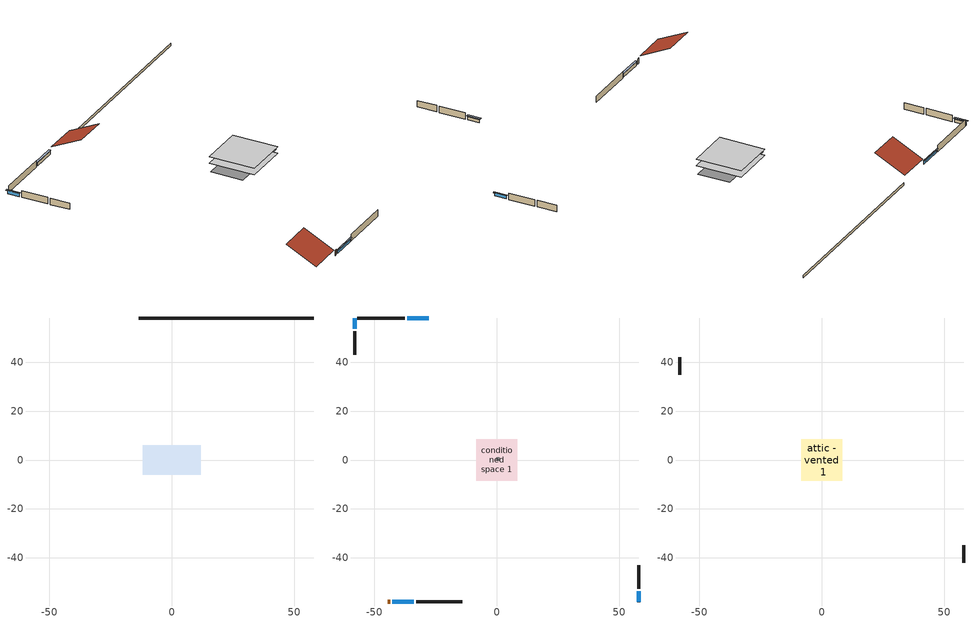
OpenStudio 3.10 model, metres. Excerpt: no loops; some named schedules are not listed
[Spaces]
crawlspace - unvented 1
 floor foundation (Slab1 construction): -11.91,-5.96 -11.91,5.96 11.91,5.96 11.91,-5.96 z-0.91
 wall foundation (FoundationWall1 construction): 58.06,58.06 -13.41,58.06 z-0.91:0
conditioned space 1
 floor to crawlspace - unvented 1 (Floor1 construction): -8.42,-8.42 -8.42,8.42 8.42,8.42 8.42,-8.42 z0
 wall outside (Wall1 construction): -37.59,58.06 -57.13,58.06 z0:2.44
 wall outside (Wall2 construction): 58.06,-52.73 58.06,-42.96 z0:2.44
 wall outside (Wall3 construction): -32.96,-58.06 -14.19,-58.06 z0:2.44
 wall outside (Wall4 construction): -58.06,52.73 -58.06,42.96 z0:2.44
 wall outside (AdiabaticWallConstruction): -27.86,58.06 -36.66,58.06 / 58.06,-58.06 58.06,-53.66 / -42.69,-58.06 -33.89,-58.06 / -58.06,58.06 -58.06,53.66 z0:1.19
 wall outside (AdiabaticWallConstruction 1): -44.53,-58.06 -43.62,-58.06 z0:2.03
 window (WindowConstruction): -27.86,58.06 -36.66,58.06 z0:1.19
 window (WindowConstruction 1): 58.06,-58.06 58.06,-53.66 z0:1.19
 window (WindowConstruction 2): -42.69,-58.06 -33.89,-58.06 z0:1.19
 window (WindowConstruction 3): -58.06,58.06 -58.06,53.66 z0:1.19
 door (Door): -44.53,-58.06 -43.62,-58.06 z0:2.03
ground source heat pump airloop ret air space
 floor adiabatic (AdiabaticConst): 0,0 0,1 1,1 1,0 z0
 wall adiabatic (AdiabaticConst): 0,1 0,0 1,0 1,1 0,1 z0:1
 ceiling adiabatic (AdiabaticConst): 1,0 1,1 0,1 0,0 z1
attic - vented 1
 floor to conditioned space 1 (Floor2 construction Reversed): -8.42,-8.42 -8.42,8.42 8.42,8.42 8.42,-8.42 z2.44
 wall outside (Wall5 construction): 58.06,-42.03 58.06,-34.76 z0:2.44
 wall outside (Wall6 construction): -58.06,42.03 -58.06,34.76 z0:2.44
 roof outside (Roof1 construction): -26.93,58.06,2.44 -26.93,46.79,8.07 -14.34,46.79,8.07 -14.34,58.06,2.44
 roof outside (Roof2 construction): -45.46,-58.06,2.44 -45.46,-46.79,8.07 -58.06,-46.79,8.07 -58.06,-58.06,2.44
shading: -36.97,58.06 -27.56,58.06 -27.56,58.67 -36.97,58.67 z1.49; 58.06,-53.35 58.06,-58.36 58.67,-58.36 58.67,-53.35 z1.49; -33.58,-58.06 -42.99,-58.06 -42.99,-58.67 -33.58,-58.67 z1.49; -58.06,53.35 -58.06,58.36 -58.67,58.36 -58.67,53.35 z1.49
[Site]
Buffalo Niagara Intl Ap_NY: Latitude {deg}=42.93; Longitude {deg}=-78.73; Time Zone {hr}=-5; Elevation {m}=215; Terrain=Suburbs; Keep Site Location Information=Yes
[Site:GroundTemperature:Shallow]
4.30207, 2.29327, 2.1324, 3.08568, 6.91256, 10.7216, 14.0239, 16.1158, 16.2935, 14.5921, 11.374, 7.68183
[Site:GroundTemperature:Deep]
10, 10, 10, 10, 10, 10, 10, 10, 10, 10, 10, 10
[Site:GroundTemperature:Undisturbed:Xing]
Site Ground Temperature Undisturbed Xing 1: 1.731, 962, 3353.39, 10, 12.2, -0.6, 30, -17
[Site:WaterMainsTemperature]
Calculation Method=Schedule; Temperature Schedule=mains temperature schedule
[Building]
Building 1
[Material] Roughness=Rough
Name | Thickness {m} | Conductivity {W/m-K} | Density {kg/m3} | Specific Heat {J/kg-K} | Thermal Absorptance | Solar Absorptance | Visible Absorptance
asphalt or fiberglass shingles | 0.00635 | 0.162714 | 1121.4 | 1465.45 | 0.9 | 0.85 | 0.85
roof rigid ins | 0.00281632 | 0.029427 | 32.04 | 1214.23 | 0.9 | 0.7 | 0.7
osb sheathing 0.5 in. | 0.0127 | 0.115458 | 512.64 | 1214.23 | 0.9 | 0.6 | 0.6
wood siding | 0.0254 | 0.102417 | 544.68 | 1172.36 | 0.9 | 0.7 | 0.7
osb sheathing 0.5 in. 1 | 0.0127 | 0.115458 | 512.64 | 1214.23 | 0.9 | 0.7 | 0.7
wall stud and cavity | 0.1397 | 0.0929022 | 139.0536 | 1170.24 | 0.9 | 0.7 | 0.7
gypsum board | 0.0127 | 0.160291 | 801 | 837.4 | 0.9 | 0.6 | 0.6
wall stud and cavity 1 | 0.1397 | 0.727959 | 139.0536 | 1170.24 | 0.9 | 0.6 | 0.6
floor stud and cavity | 0.1397 | 0.21683 | 92.3553 | 1139.71 | 0.9 | 0.7 | 0.7
floor rigid ins | 0.103632 | 0.029427 | 32.04 | 1214.23 | 0.9 | 0.7 | 0.7
osb sheathing 0.75 in. | 0.01905 | 0.115458 | 512.64 | 1214.23 | 0.9 | 0.7 | 0.7
floor covering | 0.0127 | 0.0433444 | 54.468 | 1339.84 | 0.9 | 0.6 | 0.6
ceiling loosefill ins | 0.169333 | 0.0480833 | 16.02 | 1046.75 | 0.9 | 0.7 | 0.7
ceiling stud and cavity | 0.1397 | 0.0824711 | 65.682 | 1177.47 | 0.9 | 0.7 | 0.7
concrete 8.0 in. | 0.2032 | 1.803125 | 2242.8 | 837.4 | 0.9 | 0.7 | 0.7
soil 0.5 in. | 0.0127 | 1.731 | 1842.3 | 418.7 | 0.9 | 0.7 | 0.7
wood siding 1; wood siding 2 | 0.0254 | 0.102417 | 544.68 | 1172.36
wall rigid ins | 0.512978 | 0.029427 | 32.04 | 1214.23 | 0.9 | 0.7 | 0.7
wall stud and cavity 2 | 0.0889 | 0.380278 | 52.3479 | 1209.89 | 0.9 | 0.7 | 0.7
door material | 0.04445 | 0.0716541 | 512.64 | 1214.23 | 0.9 | 0.7 | 0.7
wall stud and cavity 3 | 0.0889 | 0.391764 | 83.0341 | 1211.67 | 0.9 | 0.7 | 0.7
furniture material conditioned space 1 | 0.1524 | 0.115458 | 640.8 | 1214.23 | 0.9 | 0.6 | 0.6
[Construction]
Roof1 construction; Roof2 construction: asphalt or fiberglass shingles, roof rigid ins, osb sheathing 0.5 in.
Wall1 construction; Wall2 construction; Wall3 construction; Wall4 construction: wood siding, osb sheathing 0.5 in. 1, wall stud and cavity, gypsum board
Wall5 construction; Wall6 construction: wood siding, osb sheathing 0.5 in. 1, wall stud and cavity 1
Floor1 construction: floor stud and cavity, floor rigid ins, osb sheathing 0.75 in., floor covering
Floor2 construction Reversed: gypsum board, ceiling stud and cavity, ceiling loosefill ins
FoundationWall1 construction: concrete 8.0 in.
Slab1 construction: soil 0.5 in.
WindowConstruction; WindowConstruction 1; WindowConstruction 2; WindowConstruction 3: WindowMaterial
AdiabaticWallConstruction: wood siding 1, wall rigid ins, wall stud and cavity 2, gypsum board
Door: door material
AdiabaticWallConstruction 1: wood siding 2, wall rigid ins, wall stud and cavity 2, gypsum board
PartitionWallConstruction: gypsum board, wall stud and cavity 3, gypsum board
furniture construction conditioned space 1: furniture material conditioned space 1
AdiabaticConst: Adiabatic
[WindowMaterial:SimpleGlazingSystem]
WindowMaterial: U-Factor {W/m2-K}=2.10086; Solar Heat Gain Coefficient=0.3
[Material:NoMass]
Adiabatic: Roughness=Rough; Thermal Resistance {m2-K/W}=176.1
[ThermalZone] Multiplier=1; Use Ideal Air Loads=No
Name | Volume {m3} | Thermostat
conditioned space | 692.064 | conditioned space temperature setpoint
attic - vented | 356.391
crawlspace - unvented | 259.524
ground source heat pump airloop ret air zone | 1
[Sizing:Zone] Zone Cooling Design Supply Air Temperature Input Method=SupplyAirTemperature; Zone Cooling Design Supply Air Temperature {C}=14; Zone Cooling Design Supply Air Temperature Difference {deltaC}=11.11; Zone Heating Design Supply Air Temperature Input Method=SupplyAirTemperature; Zone Heating Design Supply Air Temperature {C}=40; Zone Heating Design Supply Air Temperature Difference {deltaC}=11.11; Zone Cooling Design Supply Air Humidity Ratio {kg-H2O/kg-air}=0.0085; Zone Heating Design Supply Air Humidity Ratio {kg-H2O/kg-air}=0.008; Cooling Design Air Flow Method=DesignDay; Heating Design Air Flow Method=DesignDay; Account for Dedicated Outdoor Air System=No; Dedicated Outdoor Air System Control Strategy=NeutralSupplyAir; Dedicated Outdoor Air Low Setpoint Temperature for Design {C}=autosize; Dedicated Outdoor Air High Setpoint Temperature for Design {C}=autosize; Zone Load Sizing Method=Sensible Load Only No Latent Load; Zone Latent Cooling Design Supply Air Humidity Ratio Input Method=HumidityRatioDifference; Zone Cooling Design Supply Air Humidity Ratio Difference {kgWater/kgDryAir}=0.005; Zone Latent Heating Design Supply Air Humidity Ratio Input Method=HumidityRatioDifference; Zone Humidification Design Supply Air Humidity Ratio Difference {kgWater/kgDryAir}=0.005; Sizing Option=Coincident
attic - vented; crawlspace - unvented; ground source heat pump airloop ret air zone
[Space]
Name | Thermal Zone | Volume {m3}
conditioned space 1 | conditioned space | 692.064
attic - vented 1 | attic - vented | 356.391
crawlspace - unvented 1 | crawlspace - unvented | 259.524
ground source heat pump airloop ret air space | ground source heat pump airloop ret air zone
[ThermostatSetpoint:DualSetpoint]
conditioned space temperature setpoint: Heating Setpoint Temperature Schedule=heating setpoint; Cooling Setpoint Temperature Schedule=cooling setpoint; Temperature Difference Between Cutout And Setpoint {deltaC}=0
[Foundation:Kiva]
Foundation Kiva 1: Initial Indoor Air Temperature {C}=0.1092; Wall Height Above Grade {m}=0; Wall Depth Below Slab {m}=0.2032
[Foundation:Kiva:Settings]
Soil Conductivity {W/m-K}=1.731; Soil Density {kg/m3}=1842.3; Soil Specific Heat {J/kg-K}=418.7; Ground Solar Absorptivity=0.9; Ground Thermal Absorptivity=0.9; Ground Surface Roughness {m}=0.03; Far-Field Width {m}=40; Deep-Ground Boundary Condition=ZeroFlux; Deep-Ground Depth {m}=40; Minimum Cell Dimension {m}=0.2; Maximum Cell Growth Coefficient=3; Simulation Timestep=Timestep
[SurfaceProperty:ExposedFoundationPerimeter]
Slab1: Exposed Perimeter Calculation Method=TotalExposedPerimeter; Total Exposed Perimeter {m}=71.46544
[SurfaceProperty:IncidentSolarMultiplier] Incident Solar Multiplier=1; Incident Solar Multiplier Schedule=trans schedule winter=0.857 summer=0.857
Window1; Window2; Window3; Window4
[InternalMass:Definition] Design Level Calculation Method=SurfaceArea
Name | Construction | Surface Area {m2}
partition wall mass | PartitionWallConstruction | 283.819
furniture mass conditioned space 1 | furniture construction conditioned space 1 | 113.528
[InternalMass] Space or SpaceType=conditioned space 1; Multiplier=1
Name | Internal Mass Definition
partition wall mass | partition wall mass
furniture mass conditioned space 1 | furniture mass conditioned space 1
[GroundHeatExchanger:Vertical]
ground source heat pump exchanger: Design Flow Rate {m3/s}=0.00132489; Number of Bore Holes=7; Bore Hole Top Depth {m}=2; Bore Hole Length {m}=91.44; Bore Hole Radius {m}=0.0635; Ground Thermal Conductivity {W/m-K}=1.731; Ground Thermal Heat Capacity {J/m3-K}=3.22596e+06; Ground Temperature {C}=10; Grout Thermal Conductivity {W/m-K}=1.29825; Pipe Thermal Conductivity {W/m-K}=0.39813; Pipe Out Diameter {m}=0.042164; U-Tube Distance {m}=0.066802; Pipe Thickness {m}=0.0038354; Maximum Length of Simulation=1; Undisturbed Ground Temperature Model=Site Ground Temperature Undisturbed Xing 1; G-Function Reference Ratio=0.000694444; G-Function Ln(T/Ts) Value 1=-8.5; G-Function G Value 1=2.34161; G-Function Ln(T/Ts) Value 2=-7.8; G-Function G Value 2=2.6874; G-Function Ln(T/Ts) Value 3=-7.2; G-Function G Value 3=2.98387; G-Function Ln(T/Ts) Value 4=-6.5; G-Function G Value 4=3.33175; G-Function Ln(T/Ts) Value 5=-5.9; G-Function G Value 5=3.65206; G-Function Ln(T/Ts) Value 6=-5.2; G-Function G Value 6=4.11208; G-Function Ln(T/Ts) Value 7=-4.5; G-Function G Value 7=4.72222; G-Function Ln(T/Ts) Value 8=-3.963; G-Function G Value 8=5.31806; G-Function Ln(T/Ts) Value 9=-3.27; G-Function G Value 9=6.27125; G-Function Ln(T/Ts) Value 10=-2.864; G-Function G Value 10=6.92794; G-Function Ln(T/Ts) Value 11=-2.577; G-Function G Value 11=7.43167; G-Function Ln(T/Ts) Value 12=-2.171; G-Function G Value 12=8.18657; G-Function Ln(T/Ts) Value 13=-1.884; G-Function G Value 13=8.7413; G-Function Ln(T/Ts) Value 14=-1.191; G-Function G Value 14=10.0764; G-Function Ln(T/Ts) Value 15=-0.497; G-Function G Value 15=11.2939; G-Function Ln(T/Ts) Value 16=-0.274; G-Function G Value 16=11.6389; G-Function Ln(T/Ts) Value 17=-0.051; G-Function G Value 17=11.9519; G-Function Ln(T/Ts) Value 18=0.196; G-Function G Value 18=12.2596; G-Function Ln(T/Ts) Value 19=0.419; G-Function G Value 19=12.4999; G-Function Ln(T/Ts) Value 20=0.642; G-Function G Value 20=12.7063; G-Function Ln(T/Ts) Value 21=0.873; G-Function G Value 21=12.8847; G-Function Ln(T/Ts) Value 22=1.112; G-Function G Value 22=13.0343; G-Function Ln(T/Ts) Value 23=1.335; G-Function G Value 23=13.1461; G-Function Ln(T/Ts) Value 24=1.679; G-Function G Value 24=13.2739; G-Function Ln(T/Ts) Value 25=2.028; G-Function G Value 25=13.3613; G-Function Ln(T/Ts) Value 26=2.275; G-Function G Value 26=13.4042; G-Function Ln(T/Ts) Value 27=3.003; G-Function G Value 27=13.4738
[EnergyManagementSystem:Sensor]
Name | Output Variable or Output Meter | Output Variable or Output Meter Index Key
out_pb_s | Site Outdoor Air Barometric Pressure
out_wt_s | Site Outdoor Air Humidity Ratio
site_vw_s | Site Wind Speed
cool_season | Schedule Value | cooling season schedule
ground_source_heat_pump_airloop_AH_MFR_s | System Node Mass Flow Rate | Node 24
ground_source_heat_pump_airloop_AH_VFR_s | System Node Current Density Volume Flow Rate | Node 24
ground_source_heat_pump_airloop_AH_Tout_s | System Node Temperature | Node 24
ground_source_heat_pump_airloop_AH_Wout_s | System Node Humidity Ratio | Node 24
ground_source_heat_pump_airloop_RA_T_s | System Node Temperature | Node 27
ground_source_heat_pump_airloop_Ra_W_s | System Node Humidity Ratio | Node 27
ground_source_heat_pump_airloop_0_DZ_T_s | Zone Air Temperature | crawlspace - unvented
ground_source_heat_pump_airloop_0_DZ_W_s | Zone Mean Air Humidity Ratio | crawlspace - unvented
natural_vent_s | Schedule Value | natural vent schedule
htg_sp_s | Schedule Value | heating setpoint
clg_sp_s | Schedule Value | cooling setpoint
mech_vent_range_fan_0_sch_s | Schedule Value | mech vent range fan 0 schedule
mech_vent_bath_fan_0_sch_s | Schedule Value | mech vent bath fan 0 schedule
clothes_dryer_exhaust_0_sch_s | Schedule Value | clothes_dryer
htg_load_cond | Heating:EnergyTransfer:Zone:CONDITIONED SPACE
clg_load_cond | Cooling:EnergyTransfer:Zone:CONDITIONED SPACE
htg_load_duct | Heating:EnergyTransfer:Zone:GROUND SOURCE HEAT PUMP AIRLOOP RET AIR ZONE
clg_load_duct | Cooling:EnergyTransfer:Zone:GROUND SOURCE HEAT PUMP AIRLOOP RET AIR ZONE
[EnergyManagementSystem:Program]
ground_source_heat_pump_pump_disaggregate_program: Set ground_source_heat_pump_pump_clg = 0; Set ground_source_heat_pump_pump_primary_htg = 0; Set ground_source_heat_pump_pump_backup_htg = 0; If ground_source_heat_pump_clg_coil_s > 0; Set ground_source_heat_pump_pump_clg = ground_source_heat_pump_pump_s; ElseIf ground_source_heat_pump_htg_coil_s > 0 && (ground_source_heat_pump_backup_htg_coil_s > 0); Set ground_source_heat_pump_pump_primary_htg = ground_source_heat_pump_pump_s * ground_source_heat_pump_htg_coil_s / (ground_source_heat_pump_htg_coil_s + ground_source_heat_pump_backup_htg_coil_s); Set ground_source_heat_pump_pump_backup_htg = ground_source_heat_pump_pump_s * ground_source_heat_pump_backup_htg_coil_s / (ground_source_heat_pump_htg_coil_s + ground_source_heat_pump_backup_htg_coil_s); ElseIf ground_source_heat_pump_htg_coil_s > 0; Set ground_source_heat_pump_pump_primary_htg = ground_source_heat_pump_pump_s; Else; Set ground_source_heat_pump_pump_backup_htg = ground_source_heat_pump_pump_s; EndIf
ground_source_heat_pump_supply_fan_disaggregate_program: Set ground_source_heat_pump_supply_fan_clg = 0; Set ground_source_heat_pump_supply_fan_primary_htg = 0; Set ground_source_heat_pump_supply_fan_backup_htg = 0; If ground_source_heat_pump_clg_coil_s_1 > 0; Set ground_source_heat_pump_supply_fan_clg = ground_source_heat_pump_supply_fan_s; ElseIf ground_source_heat_pump_htg_coil_s_1 > 0 && (ground_source_heat_pump_backup_htg_coil_s_1 > 0); Set ground_source_heat_pump_supply_fan_primary_htg = ground_source_heat_pump_supply_fan_s * ground_source_heat_pump_htg_coil_s_1 / (ground_source_heat_pump_htg_coil_s_1 + ground_source_heat_pump_backup_htg_coil_s_1); Set ground_source_heat_pump_supply_fan_backup_htg = ground_source_heat_pump_supply_fan_s * ground_source_heat_pump_backup_htg_coil_s_1 / (ground_source_heat_pump_htg_coil_s_1 + ground_source_heat_pump_backup_htg_coil_s_1); ElseIf ground_source_heat_pump_htg_coil_s_1 > 0; Set ground_source_heat_pump_supply_fan_primary_htg = ground_source_heat_pump_supply_fan_s; Else; Set ground_source_heat_pump_supply_fan_backup_htg = ground_source_heat_pump_supply_fan_s; EndIf
ground_source_heat_pump_pump_power_program: Set hvac_plr = ground_source_heat_pump_unitary_system_plr_s; Set pump_total_eff = ground_source_heat_pump_pump_rated_mfr / 1000 * 20000.0 / 587.8; Set pump_vfr = ground_source_heat_pump_pump_mfr_s / 1000; If pump_vfr > 0; Set ground_source_heat_pump_pump_pressure_rise_act = 587.8 * hvac_plr * pump_total_eff / pump_vfr; Else; Set ground_source_heat_pump_pump_pressure_rise_act = 0; EndIf
water_heater_EC_adj: If WarmupFlag == 0; Set dhw_e_cons = water_heater_energy + water_heater_on_cycle_parasitic + water_heater_off_cycle_parasitic; Set water_heater_ec_adj_act = 0.0 * dhw_e_cons / 1; EndIf
[ElectricEquipment:Definition] Design Level Calculation Method=EquipmentLevel
Name | Design Level {W} | Fraction Latent | Fraction Radiant | Fraction Lost
ceiling fan | 58.3651 | 0 | 0.558 | 0
clothes washer | 1243.65 | 0.03 | 0.162 | 0.7
clothes dryer | 6140.01 | 0.015 | 0.081 | 0.85
dishwasher | 724.42 | 0.3 | 0.18 | 0.4
fridge | 78.8813 | 0 | 0.6 | 0
cooking range | 1489.03 | 0.08 | 0.432 | 0.2
misc tv | 407.323 | 0 | 0.6 | 0
misc plug loads | 514.959 | 0.045 | 0.513 | 0.1
whole house fan; mech vent house fan | 0 | 0 | 0 | 1
mech vent house fan cfis | 0 | 0 | 0 | 0
mech vent range fan 0; mech vent bath fan 0 | 30 | 0 | 0 | 1
[ElectricEquipment] Space or SpaceType=conditioned space 1
Name | Electric Equipment Definition | Schedule
ceiling fan | ceiling fan | ceiling_fan
clothes washer | clothes washer | clothes_washer
clothes dryer | clothes dryer | clothes_dryer
dishwasher | dishwasher | dishwasher
fridge | fridge | fridge schedule
cooking range | cooking range | cooking_range
misc tv | misc tv | plug_loads_tv
misc plug loads | misc plug loads | plug_loads_other
whole house fan | whole house fan | Always On Discrete
mech vent house fan | mech vent house fan | mech vent house fan schedule
mech vent house fan cfis | mech vent house fan cfis | mech vent house fan cfis schedule
mech vent range fan 0 | mech vent range fan 0 | mech vent range fan 0 schedule
mech vent bath fan 0 | mech vent bath fan 0 | mech vent bath fan 0 schedule
[OtherEquipment:Definition] Design Level Calculation Method=EquipmentLevel
Name | Design Level {W} | Fraction Latent | Fraction Radiant | Fraction Lost
water heater energy adjustment1 | 0.01 | 0 | 0 | 1
clothes dryer 2 | 0 | 0.015 | 0.081 | 0.85
cooking range 2 | 0 | 0.08 | 0.432 | 0.2
general water use sensible | -52.5013 | 0 | 0.6 | 0
general water use latent | 53.2715 | 1 | 0 | 0
ground source heat pump airloop_0 SupSensLkToCond; ground source heat pump airloop_0 SupCondToLv; ground source heat pump airloop_0 RetCondToRP; ground source heat pump airloop_0 RetSensLkToRP; ground source heat pump airloop_0 SupCondToDZ; ground source heat pump airloop_0 RetCondToDZ; ground source heat pump airloop_0 SupSensLkToDZ; mech vent house fan sensible load | 0 | 0 | 0 | 0
ground source heat pump airloop_0 SupLatLkToCond; ground source heat pump airloop_0 RetLatLkToRP; ground source heat pump airloop_0 SupLatLkToDZ; mech vent house fan latent load | 0 | 1 | 0 | 0
[OtherEquipment]
Name | Other Equipment Definition | Space or SpaceType | Schedule | Fuel Type
water heater energy adjustment1 | water heater energy adjustment1 | conditioned space 1 | Always On Discrete | Electricity
clothes dryer 1 | clothes dryer 2 | conditioned space 1 | clothes_dryer | Electricity
cooking range 1 | cooking range 2 | conditioned space 1 | cooking_range | Electricity
general water use sensible | general water use sensible | conditioned space 1 | general water use schedule
general water use latent | general water use latent | conditioned space 1 | general water use schedule
ground source heat pump airloop_0 SupSensLkToCond | ground source heat pump airloop_0 SupSensLkToCond | conditioned space 1 | Always On Discrete
ground source heat pump airloop_0 SupLatLkToCond | ground source heat pump airloop_0 SupLatLkToCond | conditioned space 1 | Always On Discrete
ground source heat pump airloop_0 SupCondToLv | ground source heat pump airloop_0 SupCondToLv | conditioned space 1 | Always On Discrete
ground source heat pump airloop_0 RetCondToRP | ground source heat pump airloop_0 RetCondToRP | ground source heat pump airloop ret air space | Always On Discrete
ground source heat pump airloop_0 RetSensLkToRP | ground source heat pump airloop_0 RetSensLkToRP | ground source heat pump airloop ret air space | Always On Discrete
ground source heat pump airloop_0 RetLatLkToRP | ground source heat pump airloop_0 RetLatLkToRP | ground source heat pump airloop ret air space | Always On Discrete
ground source heat pump airloop_0 SupCondToDZ | ground source heat pump airloop_0 SupCondToDZ | crawlspace - unvented 1 | Always On Discrete
ground source heat pump airloop_0 RetCondToDZ | ground source heat pump airloop_0 RetCondToDZ | crawlspace - unvented 1 | Always On Discrete
ground source heat pump airloop_0 SupSensLkToDZ | ground source heat pump airloop_0 SupSensLkToDZ | crawlspace - unvented 1 | Always On Discrete
ground source heat pump airloop_0 SupLatLkToDZ | ground source heat pump airloop_0 SupLatLkToDZ | crawlspace - unvented 1 | Always On Discrete
mech vent house fan sensible load | mech vent house fan sensible load | conditioned space 1 | Always On Discrete
mech vent house fan latent load | mech vent house fan latent load | conditioned space 1 | Always On Discrete
[WaterUse:Equipment:Definition]
Name | Peak Flow Rate {m3/s}
clothes washer | 5.17561e-06
dishwasher | 5.01845e-06
[Lights:Definition]
interior lighting: Design Level Calculation Method=LightingLevel; Lighting Level {W}=1403.41; Fraction Radiant=0.6; Fraction Visible=0.2; Return Air Fraction=0
[Lights]
interior lighting: Lights Definition=interior lighting; Space or SpaceType=conditioned space 1; Schedule=lighting_interior; Fraction Replaceable=1
[Exterior:Lights:Definition]
exterior lighting: Design Level {W}=58.1671
[Exterior:Lights]
exterior lighting: Exterior Lights Definition=exterior lighting; Schedule=exterior lighting schedule
[People:Definition]
occupants: Number of People Calculation Method=People; Number of People {people}=3; Fraction Radiant=0.314171; Sensible Heat Fraction=0.56303; Carbon Dioxide Generation Rate {m3/s-W}=0; Enable ASHRAE 55 Comfort Warnings=No; Mean Radiant Temperature Calculation Type=EnclosureAveraged
[People]
occupants: People Definition=occupants; Space or SpaceType=conditioned space 1; Number of People Schedule=occupants; Activity Level Schedule=occupants activity schedule; Multiplier=1
[ZoneMixing] Schedule=Always On Continuous; Design Flow Rate Calculation Method=Flow/Zone; Design Flow Rate {m3/s}=0
Name | Zone or Space | Source Zone or Space
ground source heat pump airloop_0 ZoneMixDZToCond mix | conditioned space | crawlspace - unvented
ground source heat pump airloop_0 ZoneMixCondToDZ mix | crawlspace - unvented | conditioned space
whole house fan mix | attic - vented | conditioned space
[SpaceInfiltration:DesignFlowRate] Schedule=Always On Discrete; Density Basis=Outdoor
Name | Space or SpaceType | Design Flow Rate Calculation Method | Design Flow Rate {m3/s} | Air Changes per Hour {1/hr} | Constant Term Coefficient | Temperature Term Coefficient | Velocity Term Coefficient | Velocity Squared Term Coefficient
natural vent flow; whole house fan flow; infil flow | conditioned space 1 | Flow/Space | 0
infil crawlspace - unvented 1 | crawlspace - unvented 1 | AirChanges/Hour |  | 0.1 | 1 | 0 | 0 | 0
crawlspace_unvented 1 duct leakage imbalance infil flow | crawlspace - unvented 1 | Flow/Space | 0
[SpaceInfiltration:EffectiveLeakageArea]
infil attic - vented 1: Space or SpaceType=attic - vented 1; Schedule=Always On Discrete; Effective Air Leakage Area {cm2}=9459.68; Stack Coefficient=0.000261957; Wind Coefficient=3.89868e-05
